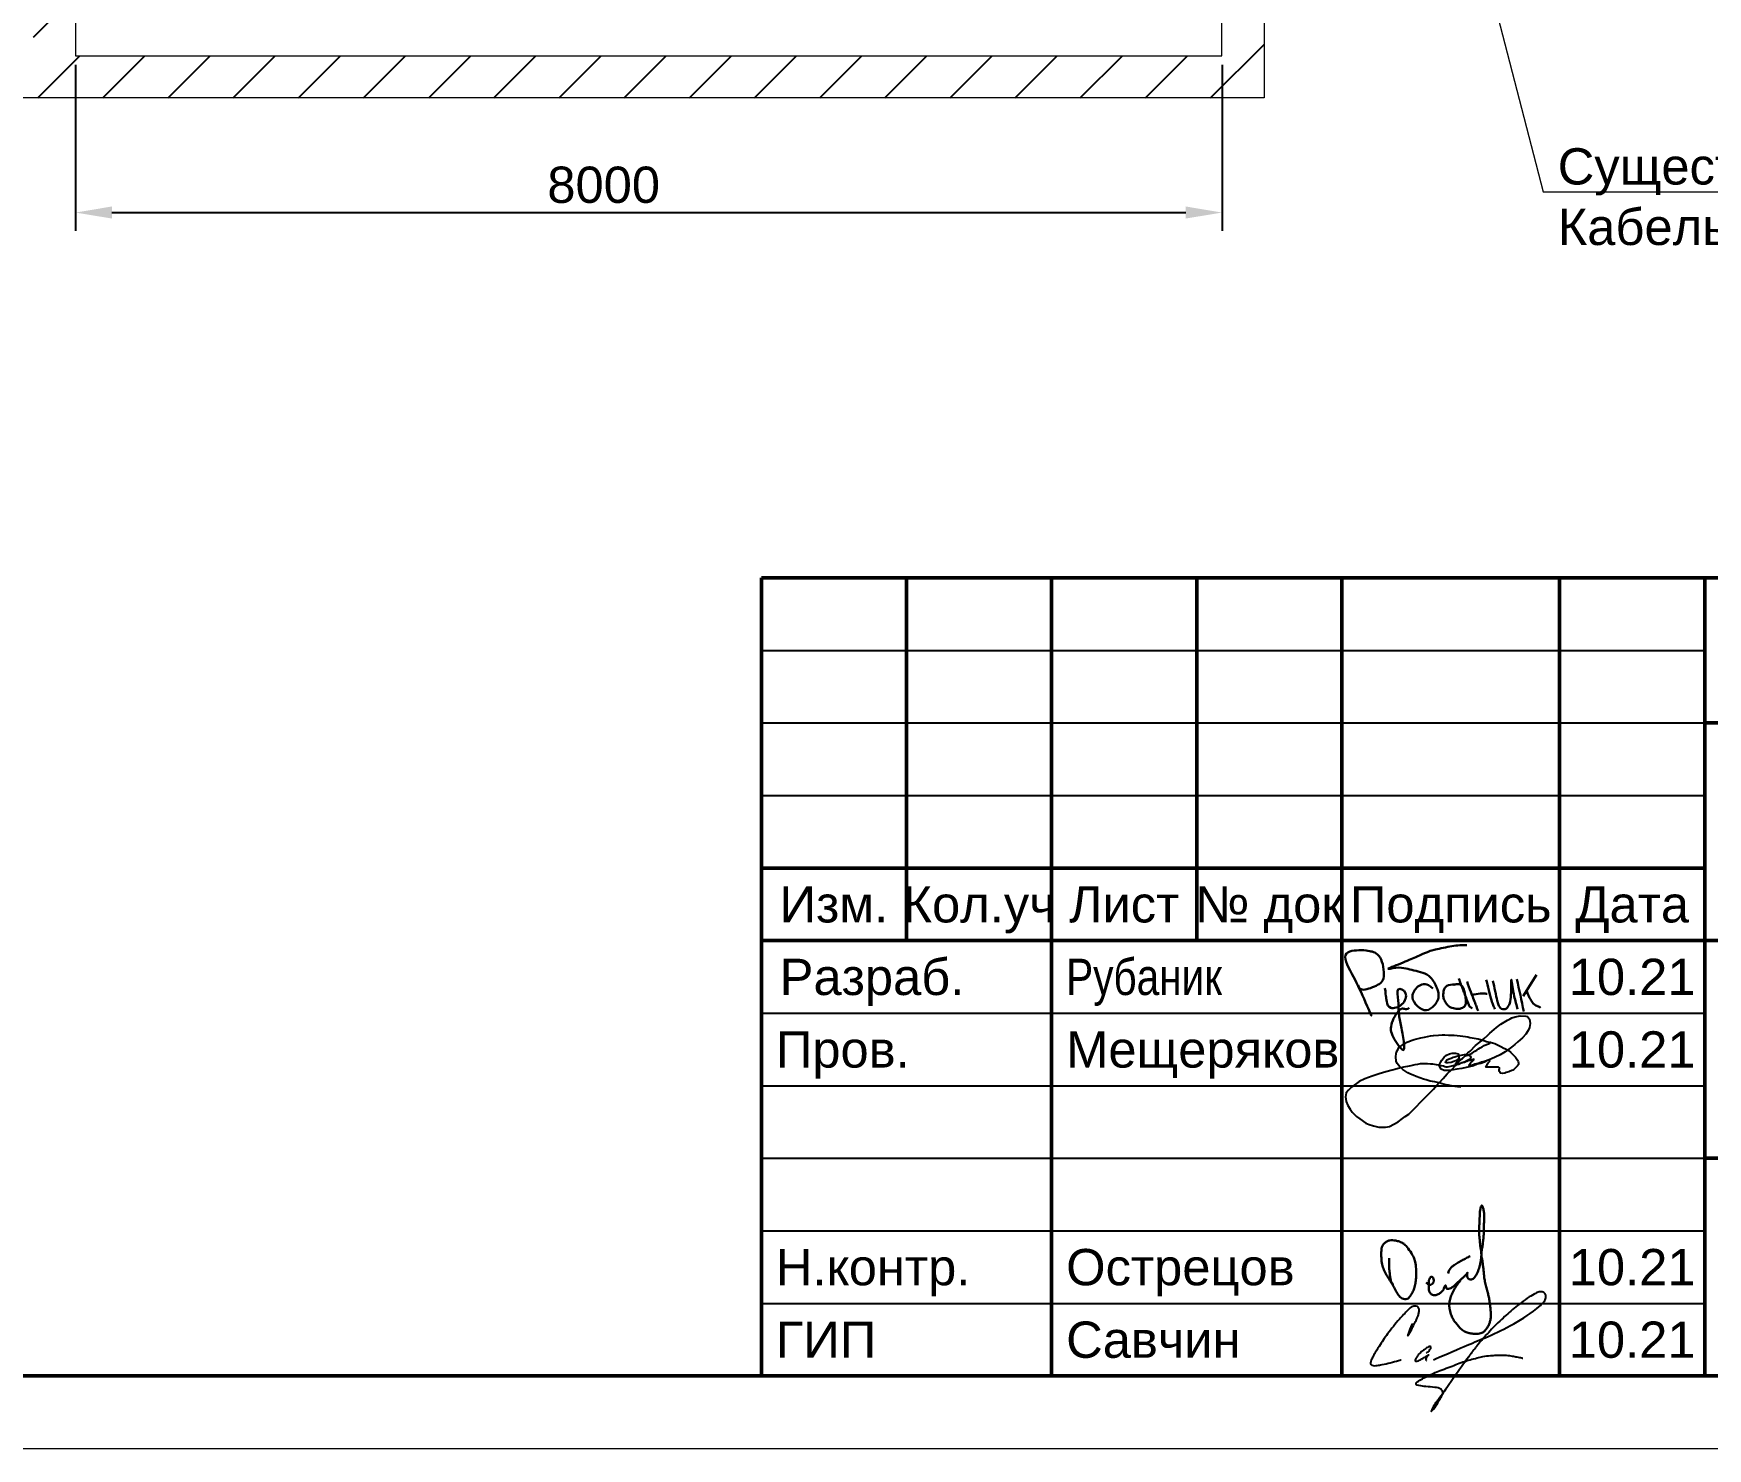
# Model space of a CAD drawing. Header units: millimetres. Extents: x -276 to 1709, y 11 to 936.
# Drawn here: x 1022.5 to 1137.8, y 13.7 to 111.2 of the extents above; entities that cross this region are included whole.
import ezdxf
from ezdxf import colors
from ezdxf.entities.mleader import LeaderData, LeaderLine
from ezdxf.enums import TextEntityAlignment as Align
from ezdxf.math import Vec2, Vec3

# ---------------------------------------------------------------- set-up
doc = ezdxf.new("R2010")
doc.units = ezdxf.units.MM
doc.linetypes.add('ACAD_ISO02W100', pattern=[15, 12, -3])
doc.layers.add('0-рамка', color=7, linetype='Continuous')
doc.layers.add('LEVEL1', color=7, linetype='Continuous', lineweight=0)
doc.layers.add('LEVEL253', color=7, linetype='Continuous', lineweight=0)
doc.layers.add('VPORTS', color=254, linetype='Continuous', plot=False)
doc.styles.add('ASU', font='arial.ttf', dxfattribs={"height": 2.5})
doc.styles.get("Standard").update_dxf_attribs({"font": 'arial.ttf'})
doc.dimstyles.new('ISO-25', dxfattribs={"dimtxt": 2.5, "dimasz": 2.5, "dimexe": 1.25, "dimexo": 0.625, "dimtad": 1, "dimtxsty": 'Standard', "dimcen": 2.5, "dimadec": 0, "dimazin": 0, "dimtfac": 1, "dimtmove": 0, "dimatfit": 3, "dimfxl": 1, "dimarcsym": 0})

# ---------------------------------------------------------------- blocks, each defined once
blk = doc.blocks.new('*D25')
at = {"color": 0, "lineweight": -2, "transparency": 16777216}
for p, q in [((1025.37, 109.05), (1025.37, 97.63)), ((1104.37, 109.05), (1104.37, 97.63)), ((1027.87, 98.88), (1101.87, 98.88))]:
    blk.add_line(p, q, dxfattribs=at)
at = {"color": 0, "transparency": 16777216}
for points in [[(1027.87, 99.3), (1027.87, 98.47), (1025.37, 98.88)], [(1101.87, 99.3), (1101.87, 98.47), (1104.37, 98.88)]]:
    blk.add_solid(points, dxfattribs=at)
at = {"color": 0, "lineweight": 20, "transparency": 16777216, "insert": (1061.76, 100.78), "char_height": 2.5, "attachment_point": 5}
blk.add_mtext('8000', dxfattribs=at)
blk = doc.blocks.new('Рубаник')
at = {"color": 0, "linetype": 'Continuous', "lineweight": 30}
for points in [[(6.29, 1.69), (5.89, 2.07), (5.28, 1.97), (4.78, 1.21), (5.03, 0.6), (5.71, 0.05), (6.3, 0.33), (6.79, 1.03), (6.61, 1.71), (6.16, 2.53), (5.62, 2.78), (4.97, 2.92), (4.47, 3.07), (3.81, 3.17), (2.8, 2.9), (4.37, 3.51), (5.23, 3.9), (6.03, 4.24), (6.18, 4.29), (7.54, 4.61), (8.17, 4.67), (8.65, 4.67)], [(1.84, 0.32), (2.29, -0.73), (1.62, 0.84), (0.89, 2.45), (-0.19, 4.27), (1.58, 4.34), (1.84, 4.27), (2.77, 4.11), (3.05, 2.24), (2.51, 1.9), (1.23, 1.39), (1.16, 1.9), (1.16, 1.9)], [(8.09, 2.37), (8.16, 2.18), (8.2, 2.05), (8.27, 1.87), (8.4, 1.56), (8.78, 0.51), (8.85, 0.41), (8.9, 0.39), (8.9, 0.4), (9, 0.3)], [(10.44, 2.2), (10.53, 1.77), (10.77, 0.6), (10.93, 0.3), (11.3, 0.19), (11.58, 0.52), (11.68, 1.05), (11.71, 1.77), (11.7, 2.36), (11.71, 2.26), (11.8, 1.66), (11.9, 1.16), (12.03, 0.65), (12.1, 0.44), (12.05, 0.65), (12.13, 0.26)], [(12.08, 2.33), (12.25, 1.59), (12.41, 0.84), (12.57, 0.09)], [(12.52, 1.16), (12.83, 1.65), (13.14, 2.13), (13.45, 2.61)], [(3, 1.71), (3.07, 1.08), (3.11, 0.82), (3.25, 0.18), (4.28, 0.48), (4.63, 1.45), (3.71, 1.86), (3.96, 0.79), (3.9, 0.08), (4.1, -0.81), (4.27, -1.79), (4.43, -3), (3.44, -1.59), (3.31, -0.77), (4.18, 0.61), (4.4, 0.15), (4.67, 0.34)], [(7.79, 1.95), (7.63, 1.95), (7.18, 1.9), (7.04, 1.55), (7.01, 1.3), (7.02, 1.01), (7.14, 0.77), (7.31, 0.49), (7.59, 0.32), (8.03, 0.27), (8.27, 0.3), (8.54, 0.46), (8.57, 0.68), (8.57, 0.94), (8.51, 1.33), (8.46, 1.53), (8.42, 1.69), (8.3, 1.87), (8.22, 1.97), (7.97, 1.98), (7.81, 1.96), (7.75, 1.94), (7.74, 1.93), (7.73, 1.92)], [(8.66, 2.15), (8.73, 1.94), (8.95, 1.35), (9.07, 1.04), (9.27, 0.54), (9.34, 0.31), (9.38, 0.24), (9.41, 0.18), (9.42, 0.15)], [(9, 1.23), (9.16, 1.26), (9.63, 1.36), (9.96, 1.33), (9.98, 1.32), (10.03, 1.31)], [(9.97, 2.28), (10.02, 2.1), (10.16, 1.54), (10.35, 0.81), (10.46, 0.52), (10.52, 0.37), (10.57, 0.26)], [(12.75, 1.54), (12.84, 1.3), (13.13, 0.65), (13.49, 0.45), (13.7, 0.4), (13.7, 0.37), (13.72, 0.34)]]:
    blk.add_open_spline(points, degree=3, dxfattribs=at)
blk = doc.blocks.new('Савчин')
at = {"color": 5, "linetype": 'Continuous', "lineweight": 25}
for points, knots in [([(3.27, 3.54), (3.27, 3.54), (2.67, 2.1), (3.34, 3.34), (3.5, 3.7), (3.64, 3.96), (3.71, 4.19), (3.75, 4.4), (3.73, 4.6), (3.62, 4.73), (3.46, 4.73), (3.22, 4.72), (2.86, 4.35), (2.28, 3.75), (1.61, 2.89), (1.02, 2.03), (0.65, 1.42), (0.45, 1.04), (0.39, 0.85), (0.41, 0.68), (0.59, 0.61), (0.81, 0.63), (1.17, 0.7), (1.65, 0.79), (2.5, 1.04), (2.5, 1.04)], [0, 0, 0, 0, 0.901713, 1.698104, 2.107804, 2.359945, 2.565457, 2.823378, 3.007249, 3.124388, 3.307676, 3.45075, 3.860517, 4.736016, 6.028678, 7.079656, 7.865437, 8.173282, 8.381266, 8.463406, 8.637447, 8.857364, 9.148828, 9.694552, 10.620946, 10.620946, 10.620946, 10.620946]), ([(4.74, 1.03), (4.74, 1.03), (6.7, 1.91), (8.12, 2.47), (9.91, 3.27), (11.22, 4.07), (12.03, 4.7), (12.31, 4.99), (12.47, 5.21), (12.5, 5.45), (12.41, 5.61), (12.25, 5.74), (12, 5.73), (11.7, 5.57), (11.27, 5.35), (10.79, 4.98), (10.14, 4.48), (9.54, 3.92), (8.94, 3.38), (8.59, 2.97), (8.13, 2.51), (7.68, 1.92), (7.18, 1.3), (6.53, 0.36), (5.85, -0.6), (5.16, -1.6), (4.81, -2), (4.46, -2.66), (4.84, -2.25), (5.02, -1.97), (5.23, -1.57), (5.44, -1.22), (5.2, -0.9), (4.76, -0.87), (4.24, -0.81), (3.85, -0.77), (3.53, -0.71), (3.54, -0.52), (3.76, -0.38), (4.16, -0.18), (4.65, 0.08), (5.22, 0.3), (5.74, 0.5), (6.26, 0.69), (6.75, 0.9), (7.25, 1.03), (7.71, 1.16), (8.18, 1.27), (8.62, 1.33), (9.08, 1.35), (9.52, 1.36), (9.94, 1.34), (10.34, 1.26), (10.58, 1.22), (10.89, 1.15), (10.89, 1.15)], [0, 0, 0, 0, 2.059237, 3.649995, 5.527268, 7.662888, 8.295812, 8.599473, 8.87651, 9.085785, 9.27776, 9.413838, 9.690469, 9.949463, 10.461426, 11.137374, 11.761416, 12.919203, 13.595564, 14.175949, 14.539693, 15.556965, 16.380686, 16.938427, 18.964176, 20.031799, 20.319676, 20.886185, 21.05751, 21.597484, 22.02179, 22.456044, 22.64476, 23.095563, 23.713377, 24.208333, 24.389185, 24.494617, 24.692209, 25.131672, 25.854973, 26.354659, 26.957437, 27.517186, 28.032681, 28.550641, 29.062123, 29.466527, 29.990196, 30.399121, 30.841281, 31.293937, 31.677636, 31.993633, 32.238022, 32.238022, 32.238022, 32.238022]), ([(4.25, 1.51), (4.25, 1.51), (4.41, 1.62), (4.48, 1.73), (4.54, 1.81), (4.56, 1.88), (4.54, 1.95), (4.42, 1.94), (4.28, 1.87), (4.09, 1.73), (3.87, 1.57), (3.69, 1.38), (3.56, 1.2), (3.49, 1.08), (3.45, 0.97), (3.56, 0.91), (3.7, 0.97), (3.91, 1.07), (4.11, 1.21), (4.28, 1.3), (4.48, 1.44), (4.26, 1.23), (4.2, 1.1), (4.22, 1.05), (4.24, 0.98), (4.24, 0.98)], [0, 0, 0, 0, 0.199703, 0.32757, 0.423297, 0.502247, 0.541832, 0.623323, 0.772235, 1.042481, 1.30032, 1.611311, 1.833887, 1.942956, 2.044817, 2.122703, 2.278318, 2.46019, 2.836755, 2.974845, 3.094984, 3.335882, 3.423815, 3.537901, 3.551835, 3.551835, 3.551835, 3.551835])]:
    blk.add_open_spline(points, degree=3, knots=knots, dxfattribs=at)
blk = doc.blocks.new('Острецов')
at = {"color": 5, "linetype": 'Continuous', "lineweight": 30}
for points in [[(7.5, 1.59), (7.47, 1.54), (7.35, 1.39), (7.22, 1.19), (7.07, 0.98), (6.99, 0.8), (6.89, 0.62), (6.76, 0.28), (6.72, -0.08), (6.72, -0.35), (6.84, -0.78), (6.95, -1.07), (7.13, -1.32), (7.34, -1.57), (7.51, -1.78), (7.77, -1.96), (8.02, -2.05), (8.27, -2.11), (8.63, -2.13), (8.99, -2.06), (9.18, -1.92), (9.36, -1.67), (9.47, -1.45), (9.54, -1.22), (9.6, -0.96), (9.58, -0.6), (9.55, -0.24), (9.5, 0.08), (9.45, 0.43), (9.37, 0.71), (9.28, 1.04), (9.19, 1.4), (9.13, 1.74), (9.1, 2.09), (9.07, 2.38), (9.03, 2.65), (9.01, 2.94), (8.94, 3.16), (8.93, 3.36), (8.92, 3.61), (8.86, 3.89), (8.84, 4.14), (8.79, 4.57), (8.78, 4.95), (8.79, 5.19), (8.79, 5.52), (8.81, 5.95), (8.79, 5.25), (8.83, 6.35), (8.86, 6.46), (8.9, 6.64), (8.96, 6.78), (9.04, 6.61), (9.1, 6.34), (9.13, 6.08), (9.13, 5.88), (9.11, 5.56), (9.11, 5.27), (9.09, 5.09), (9.09, 4.79), (9.09, 4.65), (9.08, 4.44), (9.05, 4.29), (9.03, 4.12), (9.02, 3.95), (8.98, 3.82), (8.95, 3.66), (8.94, 3.49), (8.93, 3.24), (8.89, 2.88), (8.82, 2.59), (8.78, 2.42), (8.71, 2.21), (8.66, 2.08), (8.53, 1.88), (8.42, 1.71), (8.31, 1.64), (8.17, 1.63), (8.1, 1.64), (8.05, 1.67), (8, 1.74), (8, 1.72), (8, 1.73)], [(2.58, 3.1), (2.58, 3.02), (2.57, 2.8), (2.57, 2.55), (2.57, 2.33), (2.61, 2.15), (2.62, 1.96), (2.66, 1.71), (2.71, 1.46), (2.83, 1.26), (3.01, 0.88), (3.18, 0.58), (3.46, 0.28), (3.85, 0.25), (4.02, 0.48), (4.19, 0.72), (4.3, 1), (4.4, 1.38), (4.43, 1.66), (4.46, 2.4), (4.36, 2.87), (4.31, 3.12), (4.05, 3.54), (3.71, 4), (3.58, 4.11), (3.27, 4.25), (3.03, 4.31), (2.81, 4.34), (2.61, 4.34), (2.42, 4.25), (2.23, 4.12), (2.09, 3.94), (2.06, 3.78), (2.03, 3.52), (2.03, 3.28), (2.06, 2.76), (2.17, 2.37), (2.35, 2.04), (2.56, 1.63), (2.82, 1.33), (2.9, 1.23), (2.75, 1.39), (2.66, 1.47)], [(5.12, 1.43), (5.16, 1.4), (5.28, 1.28), (5.36, 1.23), (5.53, 1.29), (5.63, 1.43), (5.67, 1.56), (5.6, 1.76), (5.53, 1.82), (5.43, 1.8), (5.35, 1.65), (5.29, 1.52), (5.32, 1.3), (5.31, 1.04), (5.33, 0.8), (5.42, 0.65), (5.62, 0.52), (5.85, 0.56), (6.08, 0.66), (6.26, 0.86), (6.34, 0.93), (6.4, 1.2), (6.48, 1.27), (6.5, 1.06), (6.56, 0.95), (6.77, 0.99), (6.97, 1.12), (7.2, 1.32), (7.33, 1.46), (7.46, 1.58), (7.59, 1.68), (7.73, 1.82), (7.92, 1.99), (8.01, 2.12), (7.92, 2.12), (7.98, 1.69), (7.99, 1.75), (8, 1.73)]]:
    blk.add_open_spline(points, degree=3, dxfattribs=at)
blk.add_open_spline([(8.16, 3.23), (8.09, 3.2), (7.88, 3.09), (7.59, 2.94), (7.24, 2.74), (7, 2.58), (6.76, 2.38), (6.64, 2.21), (6.64, 2.04)], degree=3, knots=[0, 0, 0, 0, 100, 200, 300, 400, 500, 800, 800, 800, 800], dxfattribs=at)
blk = doc.blocks.new('Мещеряков')
at = {"color": 5, "linetype": 'Continuous', "lineweight": 25, "flags": 128}
for points in [[(9.01, 2.73), (9.08, 2.82), (9.13, 2.87), (9.22, 2.94), (9.25, 2.97), (9.31, 3.05), (9.33, 3.07), (9.34, 3.12), (9.24, 3.07), (8.95, 3), (8.84, 2.96), (8.66, 2.91), (8.59, 2.87), (8.5, 2.85), (8.4, 2.82), (8.19, 2.75), (7.97, 2.68), (7.82, 2.63), (7.62, 2.58), (7.5, 2.56), (7.43, 2.56), (7.34, 2.59), (7.25, 2.62), (7.1, 2.66), (6.89, 2.7), (6.75, 2.73), (6.5, 2.76), (6.35, 2.77), (6.14, 2.79), (5.96, 2.79), (5.76, 2.79), (5.64, 2.78), (5.44, 2.75), (5.27, 2.72), (5, 2.66), (4.77, 2.6), (4.49, 2.56), (4.3, 2.51), (4.11, 2.46), (3.88, 2.4), (3.7, 2.36), (3.26, 2.24), (2.81, 2.11), (2.33, 1.94), (1.83, 1.76), (1.42, 1.56), (0.91, 1.17), (0.69, 0.98), (0.53, 0.78), (0.49, 0.51), (0.54, 0.2), (0.66, -0.08), (0.82, -0.33), (0.96, -0.55), (1.24, -0.85), (1.47, -1), (1.88, -1.29), (2.12, -1.39), (2.43, -1.48), (2.78, -1.57), (3.25, -1.57), (3.51, -1.52), (3.82, -1.36), (4.12, -1.22), (4.42, -0.98), (4.61, -0.84), (4.85, -0.68), (5.02, -0.51), (5.23, -0.31), (5.41, -0.13), (5.61, 0.09), (5.78, 0.25), (5.89, 0.37), (6.07, 0.55), (6.24, 0.72), (6.37, 0.87), (6.56, 1.05), (6.77, 1.29), (6.94, 1.49), (7.23, 1.77), (7.5, 2.09), (7.81, 2.4), (8.07, 2.68), (8.27, 2.92), (8.43, 3.06), (8.59, 3.21), (8.74, 3.34), (8.93, 3.55), (9.08, 3.67), (9.45, 4.04), (9.75, 4.28), (10.05, 4.53), (10.27, 4.75), (10.44, 4.9), (10.73, 5.15), (10.89, 5.29), (11.2, 5.51), (11.66, 5.8), (11.84, 5.89), (11.96, 5.95), (12.19, 6.03), (12.53, 6.1), (12.92, 6.08), (13.04, 6.05), (13.17, 5.86), (13.21, 5.57), (13.17, 5.29), (13.08, 5.08), (12.91, 4.84), (12.68, 4.59), (12.37, 4.31), (12.16, 4.13), (11.92, 3.94), (11.65, 3.74), (11.48, 3.62), (11.15, 3.4), (10.81, 3.24), (10.56, 3.14), (10.32, 3.03), (10.06, 2.91), (9.81, 2.82), (9.56, 2.76), (9.31, 2.66), (9.01, 2.57), (8.5, 2.46), (8.17, 2.41), (7.91, 2.38), (7.61, 2.33), (7.29, 2.34), (7.09, 2.43), (6.97, 2.63), (6.97, 2.75), (7.03, 2.87), (7.12, 3.03), (7.29, 3.24), (7.46, 3.38), (7.66, 3.47), (7.85, 3.53), (8.08, 3.53), (8.26, 3.47), (8.3, 3.39), (8.3, 3.28), (8.29, 3.15), (8.2, 3.09), (8.08, 3), (7.96, 2.95), (7.78, 2.89), (7.57, 2.86), (7.44, 2.86), (7.39, 2.89), (7.4, 2.97), (7.48, 3.06), (7.63, 3.14), (7.76, 3.19), (7.9, 3.24), (8.03, 3.28), (8.22, 3.34), (8.32, 3.37), (8.45, 3.39), (8.68, 3.42), (8.85, 3.42), (8.9, 3.42), (8.98, 3.38), (9.07, 3.34), (9.1, 3.3), (9.13, 3.24), (9.07, 3.11), (8.99, 3.06), (8.85, 2.99), (8.67, 2.89), (8.63, 2.87), (8.38, 2.8), (8.27, 2.75), (8.16, 2.73), (8.1, 2.78), (8.09, 2.83), (8.23, 2.99), (8.38, 3.09), (8.54, 3.16), (8.74, 3.33), (8.89, 3.38), (9.02, 3.44), (9.21, 3.53), (9.3, 3.59), (9.39, 3.65), (9.53, 3.73), (9.66, 3.82), (9.78, 3.89), (9.9, 3.96), (10.04, 4.04), (10.21, 4.13), (10.34, 4.17), (10.44, 4.22), (10.55, 4.3)], [(8.46, 1.18), (8.37, 1.2), (8.31, 1.2), (8.23, 1.2), (8.05, 1.23), (7.96, 1.25), (7.8, 1.28), (7.58, 1.32), (7.42, 1.34), (7.14, 1.42), (6.97, 1.47), (6.82, 1.5), (6.65, 1.54), (6.48, 1.56), (6.33, 1.59), (6.04, 1.68), (5.87, 1.73), (5.62, 1.82), (5.36, 1.91), (5.15, 2), (4.97, 2.08), (4.78, 2.16), (4.64, 2.26), (4.45, 2.4), (4.24, 2.57), (4.06, 2.8), (3.99, 2.97), (3.95, 3.27), (3.97, 3.49), (4, 3.61), (4.11, 3.81), (4.17, 3.91), (4.36, 4.05), (4.56, 4.18), (4.71, 4.27), (4.85, 4.33), (5.01, 4.39), (5.22, 4.46), (5.67, 4.57), (5.93, 4.63), (6.15, 4.68), (6.35, 4.71), (6.55, 4.74), (6.9, 4.77), (7.15, 4.78), (7.33, 4.78), (7.59, 4.77), (7.78, 4.77), (7.97, 4.76), (8.18, 4.74), (8.39, 4.72), (8.58, 4.7), (8.75, 4.67), (8.91, 4.64), (9.06, 4.61), (9.21, 4.58), (9.62, 4.5), (9.85, 4.44), (10.03, 4.39), (10.21, 4.33), (10.4, 4.29), (10.62, 4.24), (10.79, 4.18), (11.01, 4.08), (11.28, 3.93), (11.31, 3.92), (11.56, 3.79), (11.69, 3.74), (11.88, 3.58), (11.98, 3.47), (12.08, 3.37), (12.2, 3.25), (12.26, 3.17), (12.35, 3.03), (12.38, 2.96), (12.41, 2.83), (12.4, 2.75), (12.34, 2.64), (12.28, 2.57), (12.21, 2.51), (12.08, 2.4), (12.02, 2.36), (11.96, 2.33), (11.8, 2.26), (11.75, 2.23), (11.57, 2.18), (11.46, 2.15), (11.31, 2.13), (11.18, 2.15), (11.15, 2.18), (11.11, 2.25), (11.08, 2.31), (11.07, 2.37), (11.09, 2.44), (11.1, 2.52), (11.03, 2.56), (10.97, 2.56), (10.84, 2.55), (10.73, 2.55), (10.67, 2.55), (10.51, 2.55), (10.48, 2.55), (10.36, 2.55), (10.27, 2.55), (10.18, 2.56), (10.17, 2.61), (10.2, 2.68), (10.25, 2.74), (10.27, 2.78), (10.32, 2.85), (10.36, 2.9), (10.41, 2.94), (10.43, 2.98), (10.41, 3.05), (10.41, 3.05), (10.38, 3.04)], [(10.42, 3.05), (10.26, 3.01), (10.14, 2.97), (10.04, 2.94), (9.87, 2.9), (9.81, 2.87), (9.62, 2.82), (9.52, 2.79), (9.41, 2.76), (9.35, 2.74), (9.25, 2.69), (9.19, 2.68), (9, 2.68), (9.01, 2.73)]]:
    blk.add_lwpolyline(points, dxfattribs=at)
blk = doc.blocks.new('*U17')
blk.add_lwpolyline([(-120, 30), (-50, 30), (-50, 15), (-120, 15)], close=True)
at = {"layer": '0-рамка', "color": 0, "linetype": 'Continuous', "lineweight": 50}
for p, q in [((-185, 55), (0, 55)), ((-185, 0), (-185, 55)), ((-175, 30), (-175, 55)), ((-165, 0), (-165, 55)), ((-155, 30), (-155, 55)), ((-145, 0), (-145, 55)), ((-130, 0), (-130, 55)), ((-120, 0), (-120, 55)), ((-120, 45), (0, 45)), ((-185, 35), (-120, 35)), ((-185, 30), (0, 30)), ((-120, 15), (0, 15))]:
    blk.add_line(p, q, dxfattribs=at)
at = {"layer": '0-рамка', "color": 0, "linetype": 'Continuous', "lineweight": 25}
for p, q in [((-185, 50), (-120, 50)), ((-185, 45), (-120, 45)), ((-185, 40), (-120, 40)), ((-185, 25), (-120, 25)), ((-185, 20), (-120, 20)), ((-185, 15), (-120, 15)), ((-185, 10), (-120, 10)), ((-185, 5), (-120, 5))]:
    blk.add_line(p, q, dxfattribs=at)
at = {"layer": 'LEVEL1', "color": 248}
blk.add_blockref('Мещеряков', (-145.24, 18.72), dxfattribs=at)
at = {"layer": 'LEVEL253', "color": 248}
for name, p in [('Рубаник', (-145.03, 25.02)), ('Острецов', (-144.32, 5.02)), ('Савчин', (-143.42, 0.08))]:
    blk.add_blockref(name, p, dxfattribs=at)
at = {"style": 'ASU', "flags": 8}
for tag, height, p in [('DATE10', 2.5, (-125, 52.5)), ('DATE9', 2.5, (-125, 47.5)), ('DATE8', 2.5, (-125, 42.5)), ('DATE7', 2.5, (-125, 37.5)), ('DATE1', 2.5, (-125, 27.5)), ('DATE2', 2.5, (-125, 22.5)), ('NOST1', 5, (-27.5, 20)), ('DATE3', 2.5, (-125, 17.5)), ('DATE4', 2.5, (-125, 12.5)), ('DATE5', 2.5, (-125, 7.5)), ('DATE6', 2.5, (-125, 2.5))]:
    blk.add_attdef(tag, text='', height=height, dxfattribs=at).set_placement(p, align=Align.MIDDLE_CENTER)
blk.add_attdef('PROJNUM1_001', (-105.11, 48.05), '', height=5, dxfattribs=at)
at = {"style": 'ASU'}
blk.add_attdef('NAME_ZDANIE1_001', (-227.32, 21.41), '', height=3, dxfattribs=at)
at = {"color": 0, "linetype": 'Continuous', "lineweight": 25, "style": 'ASU', "flags": 4}
blk.add_attdef('FORMAT2', (-50, -3.75), '', height=2.5, dxfattribs=at)
at = {"layer": '0-рамка', "color": 0, "linetype": 'Continuous', "lineweight": 25, "style": 'ASU'}
for s, p in [('Изм.', (-180, 31.25)), ('Кол.уч', (-170, 31.25)), ('Лист', (-160, 31.25)), ('№ док', (-150, 31.25)), ('Подпись', (-137.5, 31.25)), ('Дата', (-125, 31.25))]:
    blk.add_text(s, height=2.5, dxfattribs=at).set_placement(p, align=Align.CENTER)
at = {"layer": '0-рамка', "color": 0, "linetype": 'Continuous', "lineweight": 25, "style": 'ASU', "flags": 8}
for tag, p in [('REV4', (-180, 52.5)), ('KU4', (-170, 52.5)), ('SH_REV4', (-160, 52.5)), ('REV_NO4', (-150, 52.5)), ('REV3', (-180, 47.5)), ('KU3', (-170, 47.5)), ('SH_REV3', (-160, 47.5)), ('REV_NO3', (-150, 47.5)), ('REV2', (-180, 42.5)), ('KU2', (-170, 42.5)), ('SH_REV2', (-160, 42.5)), ('REV_NO2', (-150, 42.5)), ('REV1', (-180, 37.5)), ('KU1', (-170, 37.5)), ('SH_REV1', (-160, 37.5)), ('REV_NO1', (-150, 37.5))]:
    blk.add_attdef(tag, text='', height=2.5, dxfattribs=at).set_placement(p, align=Align.MIDDLE_CENTER)
for tag, p in [('DRAWN', (-183.74, 26.25)), ('CHKD', (-184, 21.25)), ('NAME2', (-164, 21.25)), ('TECH_CHKD', (-184, 16.25)), ('NAME3', (-164, 16.25)), ('LED', (-184, 11.25)), ('NAME4', (-164, 11.25)), ('STD_CONTROL', (-184, 6.25)), ('NAME5', (-164, 6.25)), ('VIEW_001', (-97.48, 6.62)), ('_GIP', (-184, 1.25)), ('NAME6', (-164, 1.25))]:
    blk.add_attdef(tag, p, '', height=2.5, dxfattribs=at)
at = {"layer": '0-рамка', "color": 0, "linetype": 'Continuous', "lineweight": 25, "style": 'ASU', "width": 0.8, "flags": 8}
blk.add_attdef('NAME1', (-164, 26.25), '', height=2.5, dxfattribs=at)
at = {"layer": '0-рамка', "color": 0, "linetype": 'Continuous', "lineweight": 50, "style": 'ASU', "flags": 8}
for tag, p in [('PHASE', (-42.5, 17.5)), ('SHTS', (-10, 17.5))]:
    blk.add_attdef(tag, text='', height=5, dxfattribs=at).set_placement(p, align=Align.CENTER)
at = {"layer": 'VPORTS', "color": 0, "linetype": 'Continuous', "lineweight": 25, "transparency": 33554483, "style": 'ASU', "width": 0.5, "flags": 8}
blk.add_attdef('FORMAT1', text='', height=2.5, dxfattribs=at).set_placement((-67.76, -3.75), align=Align.RIGHT)

msp = doc.modelspace()

# ---------------------------------------------------------------- hatches: boundary and pattern name
at = {"linetype": 'ACAD_ISO02W100'}
h = msp.add_hatch(dxfattribs=at)
h.set_pattern_fill('ANSI31', color=0)
h.paths.add_polyline_path([(1107.266, 229.676), (1095.366, 229.676), (1095.366, 226.776), (1104.366, 226.776), (1104.366, 193.28, -0.2258414), (1105.058, 191.826, -0.2258414), (1104.366, 190.371), (1104.366, 182.614), (1107.266, 182.614)])
h.paths.add_polyline_path([(1107.266, 182.614), (1104.366, 182.614), (1104.366, 176.679), (1104.366, 153.876), (1107.266, 153.876)])
h.paths.add_polyline_path([(1107.266, 153.876), (1104.366, 153.876), (1104.366, 146.475, -0.2258414), (1105.058, 145.021, -0.2258414), (1104.366, 143.566), (1104.366, 135.945), (1107.266, 135.945)])
h.paths.add_polyline_path([(1107.266, 130.951), (1104.366, 130.951), (1104.366, 109.676), (1025.366, 109.676), (1025.366, 109.676), (1025.366, 119.319), (1022.466, 119.319), (1022.466, 109.676), (988.234, 109.676), (911.366, 109.676), (911.366, 117.726), (908.466, 117.726), (908.466, 109.676), (889.466, 109.676), (889.466, 117.726), (886.566, 117.726), (886.566, 108.226), (886.566, 106.776), (1107.266, 106.776)])

# ---------------------------------------------------------------- linework, layer by layer
at = {"color": 0, "lineweight": 20}
for p, q in [((1025.366, 119.304), (1025.366, 109.676)), ((1025.366, 109.676), (1039.121, 109.676)), ((1036.574, 106.776), (987.156, 106.776))]:
    msp.add_line(p, q, dxfattribs=at)
for points in [[(1107.266, 229.676), (1107.266, 106.776)], [(1025.366, 226.776), (1025.366, 109.676)], [(1104.366, 109.676), (1104.366, 226.776)], [(1107.266, 106.776), (886.566, 106.776), (886.566, 109.676)], [(1025.366, 109.676), (1104.366, 109.676)]]:
    msp.add_lwpolyline(points, dxfattribs=at)
at = {"layer": '0-рамка', "lineweight": 5}
msp.add_lwpolyline([(843.421, 13.714), (1263.421, 13.714), (1263.421, 310.714), (843.421, 310.714)], close=True, dxfattribs=at)
at = {"layer": '0-рамка', "lineweight": 50}
msp.add_lwpolyline([(862.627, 18.714), (1257.627, 18.714), (1257.627, 305.714), (862.627, 305.714)], close=True, dxfattribs=at)

# ---------------------------------------------------------------- block references
at = {"color": 0, "linetype": 'Continuous', "lineweight": 25}
ref = msp.add_blockref('*U17', (1257.627, 18.714), dxfattribs=at)
ref.add_attrib('DRAWN', 'Разраб.', (1073.886, 44.964), dxfattribs={"layer": '0-рамка', "color": 0, "linetype": 'Continuous', "lineweight": 25, "height": 2.5, "style": 'ASU'})
ref.add_attrib('NAME1', 'Рубаник', (1093.627, 44.964), dxfattribs={"layer": '0-рамка', "color": 0, "linetype": 'Continuous', "lineweight": 25, "height": 2.5, "style": 'ASU', "width": 0.8})
ref.add_attrib('CHKD', 'Пров.', (1073.627, 39.964), dxfattribs={"layer": '0-рамка', "color": 0, "linetype": 'Continuous', "lineweight": 25, "height": 2.5, "style": 'ASU'})
ref.add_attrib('NAME2', 'Мещеряков', (1093.627, 39.964), dxfattribs={"layer": '0-рамка', "color": 0, "linetype": 'Continuous', "lineweight": 25, "height": 2.5, "style": 'ASU'})
ref.add_attrib('STD_CONTROL', 'Н.контр.', (1073.627, 24.964), dxfattribs={"layer": '0-рамка', "color": 0, "linetype": 'Continuous', "lineweight": 25, "height": 2.5, "style": 'ASU'})
ref.add_attrib('NAME5', 'Острецов', (1093.627, 24.964), dxfattribs={"layer": '0-рамка', "color": 0, "linetype": 'Continuous', "lineweight": 25, "height": 2.5, "style": 'ASU'})
ref.add_attrib('_GIP', 'ГИП', (1073.627, 19.964), dxfattribs={"layer": '0-рамка', "color": 0, "linetype": 'Continuous', "lineweight": 25, "height": 2.5, "style": 'ASU'})
ref.add_attrib('NAME6', 'Савчин', (1093.627, 19.964), dxfattribs={"layer": '0-рамка', "color": 0, "linetype": 'Continuous', "lineweight": 25, "height": 2.5, "style": 'ASU'})
ref.add_attrib('DATE1', '10.21', dxfattribs={"height": 2.5, "style": 'ASU'}).set_placement((1132.627, 46.214), align=Align.MIDDLE_CENTER)
ref.add_attrib('DATE2', '10.21', dxfattribs={"height": 2.5, "style": 'ASU'}).set_placement((1132.627, 41.214), align=Align.MIDDLE_CENTER)
ref.add_attrib('DATE5', '10.21', dxfattribs={"height": 2.5, "style": 'ASU'}).set_placement((1132.627, 26.214), align=Align.MIDDLE_CENTER)
ref.add_attrib('DATE6', '10.21', dxfattribs={"height": 2.5, "style": 'ASU'}).set_placement((1132.627, 21.214), align=Align.MIDDLE_CENTER)

# ---------------------------------------------------------------- dimensions: what is measured, and where the dimension line sits
at = {"color": 0, "lineweight": 20}
dim = msp.add_linear_dim(base=(1104.366, 98.883), p1=(1025.366, 109.676), p2=(1104.366, 109.676), text='8000', dimstyle='ISO-25', dxfattribs=at)
dim.commit()
dim.dimension.update_dxf_attribs({"geometry": '*D25', "text_midpoint": (1061.762, 98.883), "dimtype": 160})

# ---------------------------------------------------------------- leaders
ml = msp.add_multileader_mtext('Standard')
ml.set_content('Существующая кабельная трасса\\PКабельный канал под землей', color=256, style='ASU')
ml.set_leader_properties(color=256, linetype='ByLayer', lineweight=18)
ml.build(insert=Vec2(0, 0))
ml.multileader.update_dxf_attribs({"has_dogleg": 0, "text_left_attachment_type": 6, "text_right_attachment_type": 6, "dogleg_length": 0.36, "arrow_head_size": 2})
ctx = ml.context
ctx.base_point, ctx.char_height, ctx.arrow_head_size, ctx.landing_gap_size, ctx.plane_origin = Vec3(1126.5, 100.3), 2.5, 2, 1, Vec3(1107.456, 121.23)
ctx.left_attachment, ctx.right_attachment = 6, 6
notes = []
notes.append((ctx, [(0, (1, 1, 0), (1126.14, 100.3), (1, 0), 0.36, [(0, [(1118.582, 130.951)], 0, [])])]))
ctx.mtext.insert, ctx.mtext.flow_direction = Vec3(1127.5, 103.313), 5
for ctx, leaders in notes:
    for number, flags, end, landing, length, lines in leaders:
        leader = LeaderData()
        leader.index, (leader.has_last_leader_line, leader.has_dogleg_vector, leader.attachment_direction) = number, flags
        leader.last_leader_point, leader.dogleg_vector, leader.dogleg_length = Vec3(end), Vec3(landing), length
        for number, points, colour, breaks in lines:
            line = LeaderLine()
            line.index, line.vertices, line.color, line.breaks = number, Vec3.list(points), colors.encode_raw_color(colour), breaks
            leader.lines.append(line)
        ctx.leaders.append(leader)

doc.saveas('drawing.dxf')
